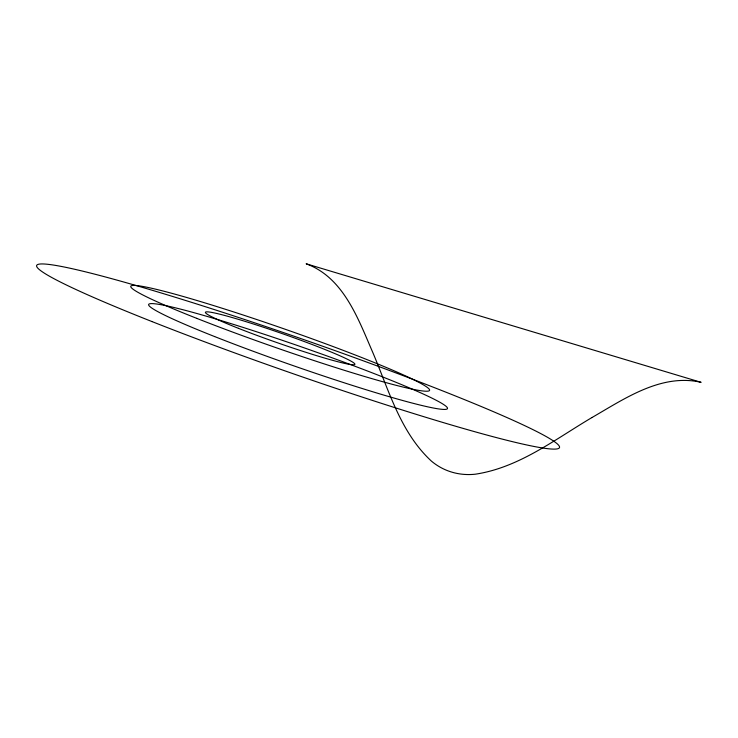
<?xml version="1.0" encoding="UTF-8"?>
<svg xmlns="http://www.w3.org/2000/svg" width="738" height="738" viewBox="0 0 738 738"><rect width="100%" height="100%" fill="white"/><g stroke="black" fill="none" stroke-linecap="round" stroke-linejoin="round"><path stroke-width="1.11" d="M591.885 417.579C554.819 439.488 518.915 467.68 475.226 474.211A82.61 68.348 -65.3 0 1 431.343 461.047C400.162 432.191 388.658 389.599 372.469 351.722C357.958 318.364 343.391 277.377 306.15 263.789L701.1 382.33C661.266 373.207 624.708 398.658 591.885 417.579M238.466 328.336A79.086 5.101 19.2 0 0 354.72 364.526A79.086 5.101 19.2 0 0 247.387 322.091A79.086 5.101 19.2 0 0 238.466 328.336M196.742 318.355A158.172 10.203 19.2 0 0 429.258 390.725A158.172 10.203 19.2 0 0 214.583 305.873A158.172 10.203 19.2 0 0 196.742 318.355M214.629 336.565A158.172 10.203 19.2 0 0 447.145 408.944A158.172 10.203 19.2 0 0 232.479 324.083A158.172 10.203 19.2 0 0 214.629 336.565M152.037 321.593A276.805 17.86 19.2 0 0 558.934 448.252A276.805 17.86 19.2 0 0 183.273 299.748A276.805 17.86 19.2 0 0 152.037 321.593"/></g></svg>
